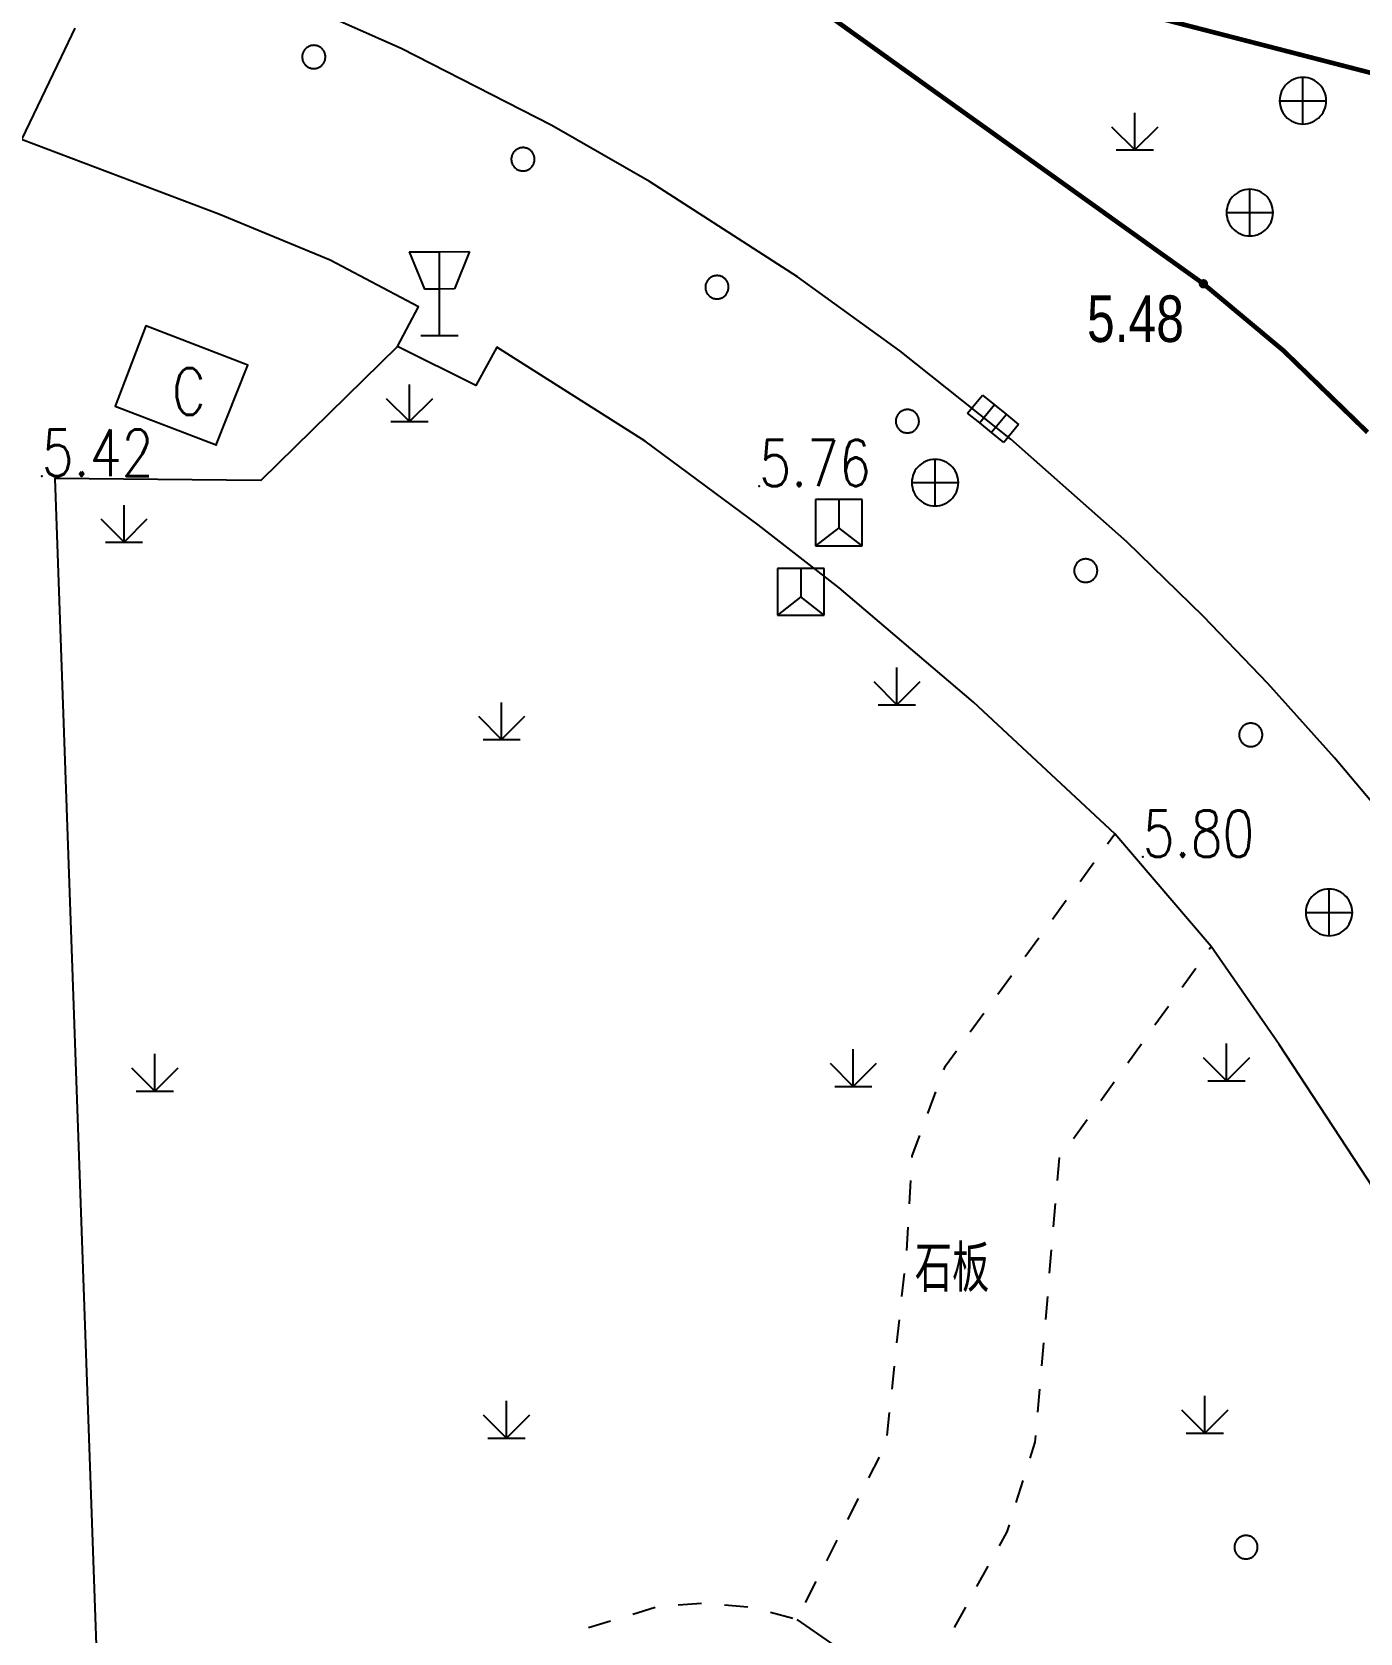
# Model space of a CAD drawing. Extents: x 500064 to 501389, y 2542464 to 2545400.
# Drawn here: x 501042.07 to 501070.59, y 2542603.67 to 2542638.05 of the extents above; entities that cross this region are included whole.
import ezdxf
from ezdxf.enums import TextEntityAlignment as Align

# ---------------------------------------------------------------- set-up
doc = ezdxf.new("R2010")
doc.units = 0
doc.header["$LTSCALE"] = 0.5
doc.linetypes.add('CENTER', pattern=[50.8, 31.75, -6.35, 6.35, -6.35])
doc.layers.get('0').update_dxf_attribs({"linetype": 'CONTINUOUS', "lineweight": 5})
doc.layers.add('GCD', color=8, linetype='CONTINUOUS')
doc.layers.add('地形图', color=8, linetype='CONTINUOUS')
doc.styles.add('HZ', font='romans.shx', dxfattribs={"width": 0.8, "bigfont": 'hztxt.shx'})
doc.styles.add('正等线体', font='')
doc.styles.get('正等线体').set_extended_font_data('FZZhongDengXian-Z07S')

# ---------------------------------------------------------------- blocks, each defined once
blk = doc.blocks.new('GC200')
at = {"linetype": 'Continuous', "const_width": 0.2, "flags": 128}
blk.add_lwpolyline([(-0.1, 0, 1), (0.1, 0, 1)], format="xyb", close=True, dxfattribs=at)

msp = doc.modelspace()

# ---------------------------------------------------------------- linework, layer by layer
at = {"layer": '地形图', "linetype": 'Continuous', "const_width": 0.1, "elevation": 5.653, "flags": 128}
for points in [[(501076.125, 2542635.803), (501057.545, 2542640.597)], [(501057.122, 2542639.873), (501067.228, 2542632.641), (501068.944, 2542631.208), (501070.754, 2542629.45)]]:
    msp.add_lwpolyline(points, dxfattribs=at)
at = {"layer": '地形图'}
for points in [[(501081.581, 2542602.166), (501081.001, 2542604.048), (501080.156, 2542606.169), (501079.364, 2542607.972), (501079.02, 2542608.711), (501077.681, 2542611.36), (501076.602, 2542613.288), (501075.554, 2542615.018), (501074.786, 2542616.208), (501073.838, 2542617.599), (501072.988, 2542618.779), (501072.059, 2542620.005), (501071.076, 2542621.235), (501070.044, 2542622.46), (501068.614, 2542624.056), (501067.232, 2542625.496), (501065.582, 2542627.099), (501063.092, 2542629.305), (501060.711, 2542631.202), (501058.513, 2542632.79), (501055.331, 2542634.839), (501053.238, 2542636.042), (501049.999, 2542637.696), (501047.383, 2542638.861)], [(501042.993, 2542638.13), (501042.697, 2542637.512), (501041.85, 2542635.743)], [(501048.12, 2542637.263), (501048.136, 2542637.263), (501048.151, 2542637.264), (501048.167, 2542637.266), (501048.182, 2542637.269), (501048.198, 2542637.274), (501048.212, 2542637.279), (501048.227, 2542637.285), (501048.241, 2542637.292), (501048.255, 2542637.299), (501048.268, 2542637.308), (501048.28, 2542637.318), (501048.292, 2542637.328), (501048.303, 2542637.339), (501048.314, 2542637.35), (501048.324, 2542637.363), (501048.333, 2542637.375), (501048.341, 2542637.389), (501048.348, 2542637.403), (501048.355, 2542637.417), (501048.36, 2542637.432), (501048.365, 2542637.447), (501048.369, 2542637.462), (501048.371, 2542637.477), (501048.373, 2542637.493), (501048.374, 2542637.509), (501048.374, 2542637.524), (501048.372, 2542637.54), (501048.37, 2542637.556), (501048.367, 2542637.571), (501048.363, 2542637.586), (501048.358, 2542637.601), (501048.352, 2542637.616), (501048.345, 2542637.63), (501048.337, 2542637.643), (501048.328, 2542637.656), (501048.319, 2542637.669), (501048.309, 2542637.681), (501048.298, 2542637.692), (501048.286, 2542637.703), (501048.274, 2542637.713), (501048.261, 2542637.722), (501048.248, 2542637.73), (501048.234, 2542637.737), (501048.219, 2542637.744), (501048.205, 2542637.749), (501048.19, 2542637.754), (501048.174, 2542637.757), (501048.159, 2542637.76), (501048.143, 2542637.762), (501048.128, 2542637.763), (501048.112, 2542637.762), (501048.096, 2542637.761), (501048.081, 2542637.759), (501048.065, 2542637.756), (501048.05, 2542637.751), (501048.035, 2542637.746), (501048.021, 2542637.74), (501048.007, 2542637.733), (501047.993, 2542637.726), (501047.98, 2542637.717), (501047.967, 2542637.708), (501047.955, 2542637.697), (501047.944, 2542637.686), (501047.934, 2542637.675), (501047.924, 2542637.663), (501047.915, 2542637.65), (501047.907, 2542637.636), (501047.899, 2542637.622), (501047.893, 2542637.608), (501047.887, 2542637.593), (501047.883, 2542637.578), (501047.879, 2542637.563), (501047.876, 2542637.548), (501047.875, 2542637.532), (501047.874, 2542637.516), (501047.874, 2542637.501), (501047.875, 2542637.485), (501047.878, 2542637.469), (501047.881, 2542637.454), (501047.885, 2542637.439), (501047.89, 2542637.424), (501047.896, 2542637.41), (501047.903, 2542637.395), (501047.911, 2542637.382), (501047.919, 2542637.369), (501047.929, 2542637.356), (501047.939, 2542637.344), (501047.95, 2542637.333), (501047.962, 2542637.322), (501047.974, 2542637.313), (501047.987, 2542637.304), (501048, 2542637.295), (501048.014, 2542637.288), (501048.028, 2542637.282), (501048.043, 2542637.276), (501048.058, 2542637.271), (501048.073, 2542637.268), (501048.089, 2542637.265), (501048.104, 2542637.263), (501048.12, 2542637.263)], [(501069.365, 2542636.072), (501069.417, 2542636.075), (501069.469, 2542636.083), (501069.519, 2542636.097), (501069.568, 2542636.116), (501069.615, 2542636.139), (501069.659, 2542636.168), (501069.699, 2542636.201), (501069.736, 2542636.238), (501069.769, 2542636.279), (501069.798, 2542636.322), (501069.821, 2542636.369), (501069.84, 2542636.418), (501069.854, 2542636.468), (501069.862, 2542636.52), (501069.865, 2542636.572), (501069.862, 2542636.625), (501069.854, 2542636.676), (501069.84, 2542636.727), (501069.821, 2542636.776), (501069.798, 2542636.822), (501069.769, 2542636.866), (501069.736, 2542636.907), (501069.699, 2542636.944), (501069.659, 2542636.977), (501069.615, 2542637.005), (501069.568, 2542637.029), (501069.519, 2542637.048), (501069.469, 2542637.061), (501069.417, 2542637.07), (501069.365, 2542637.072), (501069.312, 2542637.07), (501069.261, 2542637.061), (501069.21, 2542637.048), (501069.161, 2542637.029), (501069.115, 2542637.005), (501069.071, 2542636.977), (501069.03, 2542636.944), (501068.993, 2542636.907), (501068.96, 2542636.866), (501068.932, 2542636.822), (501068.908, 2542636.776), (501068.889, 2542636.727), (501068.875, 2542636.676), (501068.867, 2542636.625), (501068.865, 2542636.572), (501068.867, 2542636.52), (501068.875, 2542636.468), (501068.889, 2542636.418), (501068.908, 2542636.369), (501068.932, 2542636.322), (501068.96, 2542636.279), (501068.993, 2542636.238), (501069.03, 2542636.201), (501069.071, 2542636.168), (501069.115, 2542636.139), (501069.161, 2542636.116), (501069.21, 2542636.097), (501069.261, 2542636.083), (501069.312, 2542636.075), (501069.365, 2542636.072)], [(501069.365, 2542636.072), (501069.365, 2542636.572), (501069.365, 2542637.072)], [(501068.865, 2542636.572), (501069.365, 2542636.572), (501069.865, 2542636.572)], [(501065.755, 2542635.515), (501065.755, 2542636.315)], [(501085.175, 2542533.591), (501083.992, 2542541.744), (501082.96, 2542550.195), (501081.819, 2542558.298), (501080.177, 2542569.794), (501079.058, 2542583.807), (501078.426, 2542589.933), (501076.909, 2542600.133), (501075.818, 2542604.109), (501072.786, 2542610.312), (501068.854, 2542616.307), (501067.394, 2542618.406), (501065.324, 2542620.828), (501062.294, 2542623.654), (501059.408, 2542626.111), (501057.667, 2542627.468), (501055.241, 2542629.261), (501052.057, 2542631.279), (501051.606, 2542630.457), (501049.918, 2542631.296), (501050.376, 2542632.146), (501048.473, 2542633.148), (501046.086, 2542634.138), (501041.85, 2542635.743)], [(501065.255, 2542636.015), (501065.755, 2542635.515)], [(501065.755, 2542635.515), (501066.255, 2542636.015)], [(501052.611, 2542635.065), (501052.627, 2542635.066), (501052.643, 2542635.067), (501052.658, 2542635.069), (501052.674, 2542635.072), (501052.689, 2542635.076), (501052.704, 2542635.082), (501052.718, 2542635.088), (501052.732, 2542635.095), (501052.746, 2542635.102), (501052.759, 2542635.111), (501052.772, 2542635.12), (501052.784, 2542635.131), (501052.795, 2542635.142), (501052.805, 2542635.153), (501052.815, 2542635.165), (501052.824, 2542635.178), (501052.832, 2542635.192), (501052.84, 2542635.206), (501052.846, 2542635.22), (501052.852, 2542635.235), (501052.856, 2542635.25), (501052.86, 2542635.265), (501052.863, 2542635.28), (501052.864, 2542635.296), (501052.865, 2542635.312), (501052.865, 2542635.327), (501052.864, 2542635.343), (501052.862, 2542635.359), (501052.858, 2542635.374), (501052.854, 2542635.389), (501052.849, 2542635.404), (501052.843, 2542635.418), (501052.836, 2542635.433), (501052.828, 2542635.446), (501052.82, 2542635.459), (501052.81, 2542635.472), (501052.8, 2542635.484), (501052.789, 2542635.495), (501052.778, 2542635.506), (501052.765, 2542635.515), (501052.752, 2542635.524), (501052.739, 2542635.533), (501052.725, 2542635.54), (501052.711, 2542635.546), (501052.696, 2542635.552), (501052.681, 2542635.557), (501052.666, 2542635.56), (501052.65, 2542635.563), (501052.635, 2542635.565), (501052.619, 2542635.565), (501052.603, 2542635.565), (501052.588, 2542635.564), (501052.572, 2542635.562), (501052.557, 2542635.558), (501052.542, 2542635.554), (501052.527, 2542635.549), (501052.512, 2542635.543), (501052.498, 2542635.536), (501052.485, 2542635.528), (501052.471, 2542635.52), (501052.459, 2542635.51), (501052.447, 2542635.5), (501052.436, 2542635.489), (501052.425, 2542635.478), (501052.415, 2542635.465), (501052.406, 2542635.453), (501052.398, 2542635.439), (501052.391, 2542635.425), (501052.384, 2542635.411), (501052.379, 2542635.396), (501052.374, 2542635.381), (501052.37, 2542635.366), (501052.368, 2542635.35), (501052.366, 2542635.335), (501052.365, 2542635.319), (501052.366, 2542635.303), (501052.367, 2542635.288), (501052.369, 2542635.272), (501052.372, 2542635.257), (501052.376, 2542635.242), (501052.381, 2542635.227), (501052.387, 2542635.212), (501052.394, 2542635.198), (501052.402, 2542635.185), (501052.411, 2542635.172), (501052.42, 2542635.159), (501052.43, 2542635.147), (501052.441, 2542635.136), (501052.453, 2542635.125), (501052.465, 2542635.115), (501052.478, 2542635.106), (501052.492, 2542635.098), (501052.505, 2542635.091), (501052.52, 2542635.084), (501052.534, 2542635.079), (501052.549, 2542635.074), (501052.565, 2542635.071), (501052.58, 2542635.068), (501052.596, 2542635.066), (501052.611, 2542635.065)], [(501065.355, 2542635.515), (501065.755, 2542635.515), (501066.155, 2542635.515)], [(501068.224, 2542633.67), (501068.276, 2542633.673), (501068.328, 2542633.681), (501068.379, 2542633.695), (501068.427, 2542633.713), (501068.474, 2542633.737), (501068.518, 2542633.766), (501068.559, 2542633.799), (501068.596, 2542633.836), (501068.629, 2542633.876), (501068.657, 2542633.92), (501068.681, 2542633.967), (501068.7, 2542634.016), (501068.713, 2542634.066), (501068.721, 2542634.118), (501068.724, 2542634.17), (501068.721, 2542634.222), (501068.713, 2542634.274), (501068.7, 2542634.325), (501068.681, 2542634.373), (501068.657, 2542634.42), (501068.629, 2542634.464), (501068.596, 2542634.505), (501068.559, 2542634.542), (501068.518, 2542634.575), (501068.474, 2542634.603), (501068.427, 2542634.627), (501068.379, 2542634.646), (501068.328, 2542634.659), (501068.276, 2542634.667), (501068.224, 2542634.67), (501068.172, 2542634.667), (501068.12, 2542634.659), (501068.069, 2542634.646), (501068.021, 2542634.627), (501067.974, 2542634.603), (501067.93, 2542634.575), (501067.889, 2542634.542), (501067.852, 2542634.505), (501067.819, 2542634.464), (501067.791, 2542634.42), (501067.767, 2542634.373), (501067.748, 2542634.325), (501067.735, 2542634.274), (501067.727, 2542634.222), (501067.724, 2542634.17), (501067.727, 2542634.118), (501067.735, 2542634.066), (501067.748, 2542634.016), (501067.767, 2542633.967), (501067.791, 2542633.92), (501067.819, 2542633.876), (501067.852, 2542633.836), (501067.889, 2542633.799), (501067.93, 2542633.766), (501067.974, 2542633.737), (501068.021, 2542633.713), (501068.069, 2542633.695), (501068.12, 2542633.681), (501068.172, 2542633.673), (501068.224, 2542633.67)], [(501068.224, 2542633.67), (501068.224, 2542634.17), (501068.224, 2542634.67)], [(501067.724, 2542634.17), (501068.224, 2542634.17), (501068.724, 2542634.17)], [(501050.17, 2542633.327), (501050.82, 2542633.329), (501051.47, 2542633.331)], [(501050.17, 2542633.327), (501050.498, 2542632.528)], [(501050.826, 2542631.529), (501050.823, 2542632.529), (501050.82, 2542633.329)], [(501051.47, 2542633.331), (501051.148, 2542632.53)], [(501056.788, 2542632.316), (501056.804, 2542632.317), (501056.82, 2542632.319), (501056.835, 2542632.322), (501056.85, 2542632.325), (501056.865, 2542632.33), (501056.88, 2542632.336), (501056.894, 2542632.342), (501056.908, 2542632.35), (501056.921, 2542632.358), (501056.934, 2542632.367), (501056.946, 2542632.377), (501056.958, 2542632.388), (501056.969, 2542632.399), (501056.979, 2542632.411), (501056.988, 2542632.424), (501056.997, 2542632.437), (501057.004, 2542632.451), (501057.011, 2542632.465), (501057.017, 2542632.479), (501057.022, 2542632.494), (501057.026, 2542632.509), (501057.029, 2542632.525), (501057.031, 2542632.54), (501057.033, 2542632.556), (501057.033, 2542632.572), (501057.032, 2542632.587), (501057.03, 2542632.603), (501057.027, 2542632.618), (501057.023, 2542632.634), (501057.019, 2542632.649), (501057.013, 2542632.663), (501057.007, 2542632.678), (501056.999, 2542632.691), (501056.991, 2542632.705), (501056.982, 2542632.718), (501056.972, 2542632.73), (501056.961, 2542632.741), (501056.95, 2542632.752), (501056.938, 2542632.762), (501056.925, 2542632.772), (501056.912, 2542632.78), (501056.898, 2542632.788), (501056.884, 2542632.795), (501056.87, 2542632.801), (501056.855, 2542632.806), (501056.84, 2542632.81), (501056.824, 2542632.813), (501056.809, 2542632.815), (501056.793, 2542632.816), (501056.777, 2542632.816), (501056.762, 2542632.815), (501056.746, 2542632.813), (501056.731, 2542632.811), (501056.715, 2542632.807), (501056.7, 2542632.802), (501056.686, 2542632.797), (501056.671, 2542632.79), (501056.658, 2542632.783), (501056.644, 2542632.774), (501056.631, 2542632.765), (501056.619, 2542632.755), (501056.608, 2542632.745), (501056.597, 2542632.733), (501056.587, 2542632.721), (501056.577, 2542632.709), (501056.569, 2542632.696), (501056.561, 2542632.682), (501056.554, 2542632.668), (501056.548, 2542632.653), (501056.543, 2542632.638), (501056.539, 2542632.623), (501056.536, 2542632.608), (501056.534, 2542632.592), (501056.533, 2542632.576), (501056.533, 2542632.561), (501056.534, 2542632.545), (501056.535, 2542632.529), (501056.538, 2542632.514), (501056.542, 2542632.499), (501056.547, 2542632.484), (501056.552, 2542632.469), (501056.559, 2542632.455), (501056.566, 2542632.441), (501056.575, 2542632.428), (501056.584, 2542632.415), (501056.594, 2542632.403), (501056.604, 2542632.391), (501056.616, 2542632.38), (501056.628, 2542632.37), (501056.64, 2542632.361), (501056.654, 2542632.352), (501056.667, 2542632.345), (501056.681, 2542632.338), (501056.696, 2542632.332), (501056.711, 2542632.327), (501056.726, 2542632.323), (501056.741, 2542632.32), (501056.757, 2542632.318), (501056.773, 2542632.316), (501056.788, 2542632.316)], [(501050.823, 2542632.529), (501050.498, 2542632.528)], [(501051.148, 2542632.53), (501050.823, 2542632.529)], [(501049.918, 2542631.296), (501046.989, 2542628.418), (501042.56, 2542628.458), (501043.607, 2542598.958), (501043.748, 2542596.208), (501046.353, 2542554.055)], [(501050.426, 2542631.528), (501050.826, 2542631.529), (501051.226, 2542631.531)], [(501049.679, 2542630.181), (501050.179, 2542629.681)], [(501050.179, 2542629.681), (501050.179, 2542630.481)], [(501050.179, 2542629.681), (501050.679, 2542630.181)], [(501062.165, 2542629.865), (501062.482, 2542630.252)], [(501062.482, 2542630.252), (501062.741, 2542630.04), (501062.997, 2542629.831), (501063.256, 2542629.619)], [(501060.873, 2542629.44), (501060.889, 2542629.44), (501060.905, 2542629.442), (501060.92, 2542629.445), (501060.936, 2542629.448), (501060.951, 2542629.453), (501060.965, 2542629.458), (501060.98, 2542629.465), (501060.994, 2542629.472), (501061.007, 2542629.48), (501061.02, 2542629.489), (501061.032, 2542629.499), (501061.044, 2542629.509), (501061.055, 2542629.52), (501061.065, 2542629.532), (501061.075, 2542629.545), (501061.083, 2542629.558), (501061.091, 2542629.571), (501061.098, 2542629.585), (501061.104, 2542629.6), (501061.11, 2542629.615), (501061.114, 2542629.63), (501061.117, 2542629.645), (501061.119, 2542629.661), (501061.121, 2542629.676), (501061.121, 2542629.692), (501061.12, 2542629.708), (501061.119, 2542629.723), (501061.116, 2542629.739), (501061.113, 2542629.754), (501061.108, 2542629.769), (501061.103, 2542629.784), (501061.096, 2542629.798), (501061.089, 2542629.812), (501061.081, 2542629.826), (501061.072, 2542629.839), (501061.062, 2542629.851), (501061.052, 2542629.863), (501061.04, 2542629.874), (501061.029, 2542629.884), (501061.016, 2542629.893), (501061.003, 2542629.902), (501060.989, 2542629.91), (501060.975, 2542629.917), (501060.961, 2542629.923), (501060.946, 2542629.928), (501060.931, 2542629.932), (501060.916, 2542629.936), (501060.9, 2542629.938), (501060.884, 2542629.939), (501060.869, 2542629.94), (501060.853, 2542629.939), (501060.837, 2542629.937), (501060.822, 2542629.935), (501060.807, 2542629.931), (501060.792, 2542629.927), (501060.777, 2542629.921), (501060.762, 2542629.915), (501060.749, 2542629.908), (501060.735, 2542629.9), (501060.722, 2542629.891), (501060.71, 2542629.881), (501060.698, 2542629.87), (501060.687, 2542629.859), (501060.677, 2542629.847), (501060.667, 2542629.835), (501060.659, 2542629.822), (501060.651, 2542629.808), (501060.644, 2542629.794), (501060.638, 2542629.78), (501060.633, 2542629.765), (501060.628, 2542629.75), (501060.625, 2542629.734), (501060.623, 2542629.719), (501060.621, 2542629.703), (501060.621, 2542629.687), (501060.622, 2542629.672), (501060.623, 2542629.656), (501060.626, 2542629.641), (501060.63, 2542629.625), (501060.634, 2542629.61), (501060.639, 2542629.595), (501060.646, 2542629.581), (501060.653, 2542629.567), (501060.661, 2542629.554), (501060.67, 2542629.541), (501060.68, 2542629.529), (501060.69, 2542629.517), (501060.702, 2542629.506), (501060.714, 2542629.496), (501060.726, 2542629.486), (501060.739, 2542629.477), (501060.753, 2542629.469), (501060.767, 2542629.463), (501060.781, 2542629.456), (501060.796, 2542629.451), (501060.811, 2542629.447), (501060.827, 2542629.444), (501060.842, 2542629.441), (501060.858, 2542629.44), (501060.873, 2542629.44)], [(501062.94, 2542629.232), (501062.68, 2542629.444), (501062.425, 2542629.653), (501062.165, 2542629.865)], [(501062.741, 2542630.04), (501062.425, 2542629.653)], [(501062.997, 2542629.831), (501062.68, 2542629.444)], [(501049.779, 2542629.681), (501050.179, 2542629.681), (501050.579, 2542629.681)], [(501063.256, 2542629.619), (501062.94, 2542629.232)], [(501061.467, 2542627.871), (501061.519, 2542627.873), (501061.571, 2542627.882), (501061.621, 2542627.895), (501061.67, 2542627.914), (501061.717, 2542627.938), (501061.761, 2542627.966), (501061.801, 2542627.999), (501061.838, 2542628.036), (501061.871, 2542628.077), (501061.9, 2542628.121), (501061.923, 2542628.167), (501061.942, 2542628.216), (501061.956, 2542628.267), (501061.964, 2542628.318), (501061.967, 2542628.371), (501061.964, 2542628.423), (501061.956, 2542628.475), (501061.942, 2542628.525), (501061.923, 2542628.574), (501061.9, 2542628.621), (501061.871, 2542628.664), (501061.838, 2542628.705), (501061.801, 2542628.742), (501061.761, 2542628.775), (501061.717, 2542628.804), (501061.67, 2542628.827), (501061.621, 2542628.846), (501061.571, 2542628.86), (501061.519, 2542628.868), (501061.467, 2542628.871), (501061.414, 2542628.868), (501061.363, 2542628.86), (501061.312, 2542628.846), (501061.263, 2542628.827), (501061.217, 2542628.804), (501061.173, 2542628.775), (501061.132, 2542628.742), (501061.095, 2542628.705), (501061.062, 2542628.664), (501061.034, 2542628.621), (501061.01, 2542628.574), (501060.991, 2542628.525), (501060.978, 2542628.475), (501060.969, 2542628.423), (501060.967, 2542628.371), (501060.969, 2542628.318), (501060.978, 2542628.267), (501060.991, 2542628.216), (501061.01, 2542628.167), (501061.034, 2542628.121), (501061.062, 2542628.077), (501061.095, 2542628.036), (501061.132, 2542627.999), (501061.173, 2542627.966), (501061.217, 2542627.938), (501061.263, 2542627.914), (501061.312, 2542627.895), (501061.363, 2542627.882), (501061.414, 2542627.873), (501061.467, 2542627.871)], [(501061.467, 2542627.871), (501061.467, 2542628.371), (501061.467, 2542628.871)], [(501060.967, 2542628.371), (501061.467, 2542628.371), (501061.967, 2542628.371)], [(501044.049, 2542627.09), (501044.049, 2542627.89)], [(501058.9, 2542628.01), (501058.9, 2542627.01)], [(501059.9, 2542628.01), (501059.4, 2542628.01), (501058.9, 2542628.01)], [(501059.4, 2542628.01), (501059.4, 2542627.401)], [(501059.9, 2542627.01), (501059.9, 2542628.01)], [(501043.549, 2542627.59), (501044.049, 2542627.09)], [(501044.049, 2542627.09), (501044.549, 2542627.59)], [(501043.649, 2542627.09), (501044.049, 2542627.09), (501044.449, 2542627.09)], [(501059.4, 2542627.401), (501058.9, 2542627.01)], [(501059.9, 2542627.01), (501059.4, 2542627.401)], [(501058.9, 2542627.01), (501059.9, 2542627.01)], [(501058.082, 2542626.527), (501058.082, 2542625.527)], [(501059.082, 2542626.527), (501058.582, 2542626.527), (501058.082, 2542626.527)], [(501058.582, 2542626.527), (501058.582, 2542625.919)], [(501059.082, 2542625.527), (501059.082, 2542626.527)], [(501064.694, 2542626.231), (501064.71, 2542626.231), (501064.725, 2542626.232), (501064.741, 2542626.234), (501064.756, 2542626.237), (501064.771, 2542626.241), (501064.786, 2542626.246), (501064.801, 2542626.252), (501064.815, 2542626.258), (501064.829, 2542626.266), (501064.842, 2542626.274), (501064.855, 2542626.284), (501064.867, 2542626.294), (501064.878, 2542626.304), (501064.889, 2542626.316), (501064.899, 2542626.328), (501064.908, 2542626.341), (501064.917, 2542626.354), (501064.924, 2542626.368), (501064.931, 2542626.382), (501064.936, 2542626.397), (501064.941, 2542626.412), (501064.945, 2542626.427), (501064.948, 2542626.442), (501064.95, 2542626.458), (501064.951, 2542626.474), (501064.951, 2542626.489), (501064.95, 2542626.505), (501064.948, 2542626.521), (501064.945, 2542626.536), (501064.941, 2542626.551), (501064.936, 2542626.566), (501064.93, 2542626.581), (501064.924, 2542626.595), (501064.916, 2542626.609), (501064.907, 2542626.622), (501064.898, 2542626.634), (501064.888, 2542626.647), (501064.877, 2542626.658), (501064.866, 2542626.669), (501064.854, 2542626.679), (501064.841, 2542626.688), (501064.828, 2542626.696), (501064.814, 2542626.704), (501064.8, 2542626.71), (501064.785, 2542626.716), (501064.77, 2542626.721), (501064.755, 2542626.725), (501064.74, 2542626.728), (501064.724, 2542626.73), (501064.708, 2542626.731), (501064.693, 2542626.731), (501064.677, 2542626.73), (501064.661, 2542626.728), (501064.646, 2542626.725), (501064.631, 2542626.721), (501064.616, 2542626.716), (501064.601, 2542626.71), (501064.587, 2542626.703), (501064.573, 2542626.696), (501064.56, 2542626.687), (501064.547, 2542626.678), (501064.535, 2542626.668), (501064.524, 2542626.657), (501064.513, 2542626.646), (501064.503, 2542626.633), (501064.494, 2542626.621), (501064.486, 2542626.607), (501064.478, 2542626.594), (501064.471, 2542626.579), (501064.466, 2542626.565), (501064.461, 2542626.55), (501064.457, 2542626.535), (501064.454, 2542626.519), (501064.452, 2542626.504), (501064.451, 2542626.488), (501064.451, 2542626.472), (501064.452, 2542626.457), (501064.454, 2542626.441), (501064.457, 2542626.426), (501064.461, 2542626.41), (501064.466, 2542626.396), (501064.472, 2542626.381), (501064.479, 2542626.367), (501064.486, 2542626.353), (501064.495, 2542626.34), (501064.504, 2542626.327), (501064.514, 2542626.315), (501064.525, 2542626.304), (501064.536, 2542626.293), (501064.548, 2542626.283), (501064.561, 2542626.274), (501064.574, 2542626.265), (501064.588, 2542626.258), (501064.602, 2542626.251), (501064.617, 2542626.245), (501064.632, 2542626.241), (501064.647, 2542626.237), (501064.663, 2542626.234), (501064.678, 2542626.232), (501064.694, 2542626.231)], [(501058.582, 2542625.919), (501058.082, 2542625.527)], [(501059.082, 2542625.527), (501058.582, 2542625.919)], [(501058.082, 2542625.527), (501059.082, 2542625.527)], [(501060.647, 2542623.601), (501060.647, 2542624.401)], [(501060.147, 2542624.101), (501060.647, 2542623.601)], [(501060.647, 2542623.601), (501061.147, 2542624.101)], [(501052.158, 2542622.852), (501052.158, 2542623.652)], [(501051.658, 2542623.352), (501052.158, 2542622.852)], [(501052.158, 2542622.852), (501052.658, 2542623.352)], [(501060.247, 2542623.601), (501060.647, 2542623.601), (501061.047, 2542623.601)], [(501068.238, 2542622.704), (501068.254, 2542622.704), (501068.27, 2542622.705), (501068.285, 2542622.707), (501068.301, 2542622.71), (501068.316, 2542622.714), (501068.331, 2542622.719), (501068.345, 2542622.725), (501068.36, 2542622.732), (501068.373, 2542622.739), (501068.387, 2542622.748), (501068.399, 2542622.757), (501068.411, 2542622.767), (501068.423, 2542622.778), (501068.433, 2542622.789), (501068.443, 2542622.801), (501068.453, 2542622.814), (501068.461, 2542622.827), (501068.468, 2542622.841), (501068.475, 2542622.855), (501068.481, 2542622.87), (501068.486, 2542622.885), (501068.49, 2542622.9), (501068.492, 2542622.916), (501068.494, 2542622.931), (501068.495, 2542622.947), (501068.495, 2542622.963), (501068.494, 2542622.978), (501068.492, 2542622.994), (501068.489, 2542623.009), (501068.485, 2542623.024), (501068.48, 2542623.039), (501068.475, 2542623.054), (501068.468, 2542623.068), (501068.46, 2542623.082), (501068.452, 2542623.095), (501068.443, 2542623.108), (501068.433, 2542623.12), (501068.422, 2542623.131), (501068.41, 2542623.142), (501068.398, 2542623.152), (501068.385, 2542623.161), (501068.372, 2542623.17), (501068.358, 2542623.177), (501068.344, 2542623.184), (501068.33, 2542623.19), (501068.315, 2542623.194), (501068.299, 2542623.198), (501068.284, 2542623.201), (501068.268, 2542623.203), (501068.253, 2542623.204), (501068.237, 2542623.204), (501068.221, 2542623.203), (501068.206, 2542623.201), (501068.19, 2542623.198), (501068.175, 2542623.194), (501068.16, 2542623.189), (501068.146, 2542623.183), (501068.131, 2542623.177), (501068.118, 2542623.169), (501068.104, 2542623.161), (501068.092, 2542623.151), (501068.08, 2542623.141), (501068.068, 2542623.13), (501068.058, 2542623.119), (501068.048, 2542623.107), (501068.038, 2542623.094), (501068.03, 2542623.081), (501068.022, 2542623.067), (501068.016, 2542623.053), (501068.01, 2542623.038), (501068.005, 2542623.023), (501068.001, 2542623.008), (501067.998, 2542622.993), (501067.997, 2542622.977), (501067.996, 2542622.961), (501067.996, 2542622.946), (501067.997, 2542622.93), (501067.999, 2542622.914), (501068.002, 2542622.899), (501068.006, 2542622.884), (501068.01, 2542622.869), (501068.016, 2542622.854), (501068.023, 2542622.84), (501068.031, 2542622.826), (501068.039, 2542622.813), (501068.048, 2542622.8), (501068.058, 2542622.788), (501068.069, 2542622.777), (501068.081, 2542622.766), (501068.093, 2542622.756), (501068.106, 2542622.747), (501068.119, 2542622.739), (501068.133, 2542622.731), (501068.147, 2542622.724), (501068.161, 2542622.719), (501068.176, 2542622.714), (501068.192, 2542622.71), (501068.207, 2542622.707), (501068.223, 2542622.705), (501068.238, 2542622.704)], [(501051.758, 2542622.852), (501052.158, 2542622.852), (501052.558, 2542622.852)], [(501065.168, 2542620.614), (501065.324, 2542620.828)], [(501064.578, 2542619.806), (501064.873, 2542620.21)], [(501069.927, 2542618.641), (501069.979, 2542618.644), (501070.031, 2542618.652), (501070.081, 2542618.665), (501070.13, 2542618.684), (501070.177, 2542618.708), (501070.221, 2542618.736), (501070.261, 2542618.769), (501070.298, 2542618.806), (501070.331, 2542618.847), (501070.36, 2542618.891), (501070.383, 2542618.938), (501070.402, 2542618.986), (501070.416, 2542619.037), (501070.424, 2542619.089), (501070.427, 2542619.141), (501070.424, 2542619.193), (501070.416, 2542619.245), (501070.402, 2542619.295), (501070.383, 2542619.344), (501070.36, 2542619.391), (501070.331, 2542619.435), (501070.298, 2542619.476), (501070.261, 2542619.513), (501070.221, 2542619.545), (501070.177, 2542619.574), (501070.13, 2542619.598), (501070.081, 2542619.617), (501070.031, 2542619.63), (501069.979, 2542619.638), (501069.927, 2542619.641), (501069.875, 2542619.638), (501069.823, 2542619.63), (501069.772, 2542619.617), (501069.723, 2542619.598), (501069.677, 2542619.574), (501069.633, 2542619.545), (501069.592, 2542619.513), (501069.555, 2542619.476), (501069.522, 2542619.435), (501069.494, 2542619.391), (501069.47, 2542619.344), (501069.451, 2542619.295), (501069.438, 2542619.245), (501069.429, 2542619.193), (501069.427, 2542619.141), (501069.429, 2542619.089), (501069.438, 2542619.037), (501069.451, 2542618.986), (501069.47, 2542618.938), (501069.494, 2542618.891), (501069.522, 2542618.847), (501069.555, 2542618.806), (501069.592, 2542618.769), (501069.633, 2542618.736), (501069.677, 2542618.708), (501069.723, 2542618.684), (501069.772, 2542618.665), (501069.823, 2542618.652), (501069.875, 2542618.644), (501069.927, 2542618.641)], [(501069.927, 2542618.641), (501069.927, 2542619.141), (501069.927, 2542619.641)], [(501063.989, 2542618.998), (501064.284, 2542619.402)], [(501069.427, 2542619.141), (501069.927, 2542619.141), (501070.427, 2542619.141)], [(501063.399, 2542618.191), (501063.694, 2542618.595)], [(501067.353, 2542618.349), (501067.394, 2542618.406)], [(501066.771, 2542617.537), (501067.062, 2542617.943)], [(501062.81, 2542617.383), (501063.105, 2542617.787)], [(501066.188, 2542616.724), (501066.479, 2542617.13)], [(501062.22, 2542616.575), (501062.515, 2542616.979)], [(501044.71, 2542615.301), (501044.71, 2542616.101)], [(501059.71, 2542615.404), (501059.71, 2542616.204)], [(501061.655, 2542615.757), (501061.687, 2542615.844), (501061.926, 2542616.171)], [(501065.605, 2542615.912), (501065.896, 2542616.318)], [(501067.724, 2542615.526), (501067.724, 2542616.326)], [(501044.21, 2542615.801), (501044.71, 2542615.301)], [(501044.71, 2542615.301), (501045.21, 2542615.801)], [(501059.21, 2542615.904), (501059.71, 2542615.404)], [(501059.71, 2542615.404), (501060.21, 2542615.904)], [(501067.224, 2542616.026), (501067.724, 2542615.526)], [(501067.724, 2542615.526), (501068.224, 2542616.026)], [(501059.31, 2542615.404), (501059.71, 2542615.404), (501060.11, 2542615.404)], [(501065.022, 2542615.099), (501065.313, 2542615.505)], [(501067.324, 2542615.526), (501067.724, 2542615.526), (501068.124, 2542615.526)], [(501044.31, 2542615.301), (501044.71, 2542615.301), (501045.11, 2542615.301)], [(501061.309, 2542614.819), (501061.482, 2542615.288)], [(501064.439, 2542614.286), (501064.73, 2542614.692)], [(501060.974, 2542613.88), (501060.976, 2542613.913), (501061.137, 2542614.349)], [(501064.098, 2542613.386), (501064.139, 2542613.868), (501064.148, 2542613.88)], [(501060.916, 2542612.881), (501060.945, 2542613.38)], [(501064.012, 2542612.39), (501064.055, 2542612.888)], [(501060.858, 2542611.883), (501060.887, 2542612.382)], [(501063.926, 2542611.394), (501063.969, 2542611.892)], [(501060.754, 2542610.89), (501060.807, 2542611.387)], [(501063.841, 2542610.397), (501063.884, 2542610.895)], [(501060.647, 2542609.896), (501060.701, 2542610.393)], [(501063.755, 2542609.401), (501063.798, 2542609.899)], [(501060.541, 2542608.901), (501060.594, 2542609.398)], [(501063.67, 2542608.405), (501063.713, 2542608.903)], [(501052.261, 2542607.853), (501052.261, 2542608.653)], [(501067.261, 2542607.956), (501067.261, 2542608.756)], [(501051.761, 2542608.353), (501052.261, 2542607.853)], [(501052.261, 2542607.853), (501052.761, 2542608.353)], [(501060.434, 2542607.907), (501060.488, 2542608.404)], [(501066.761, 2542608.456), (501067.261, 2542607.956)], [(501067.261, 2542607.956), (501067.761, 2542608.456)], [(501051.861, 2542607.853), (501052.261, 2542607.853), (501052.661, 2542607.853)], [(501063.507, 2542607.422), (501063.615, 2542607.767), (501063.627, 2542607.906)], [(501066.861, 2542607.956), (501067.261, 2542607.956), (501067.661, 2542607.956)], [(501060.046, 2542606.996), (501060.273, 2542607.442)], [(501063.21, 2542606.467), (501063.358, 2542606.944)], [(501059.592, 2542606.105), (501059.819, 2542606.551)], [(501062.848, 2542605.538), (501063.013, 2542605.837), (501063.061, 2542605.99)], [(501059.138, 2542605.214), (501059.365, 2542605.66)], [(501068.146, 2542605.258), (501068.161, 2542605.259), (501068.177, 2542605.26), (501068.193, 2542605.263), (501068.208, 2542605.267), (501068.223, 2542605.271), (501068.238, 2542605.277), (501068.252, 2542605.283), (501068.266, 2542605.29), (501068.279, 2542605.299), (501068.292, 2542605.308), (501068.304, 2542605.317), (501068.316, 2542605.328), (501068.327, 2542605.339), (501068.337, 2542605.351), (501068.347, 2542605.364), (501068.355, 2542605.377), (501068.363, 2542605.39), (501068.37, 2542605.404), (501068.376, 2542605.419), (501068.381, 2542605.434), (501068.386, 2542605.449), (501068.389, 2542605.464), (501068.391, 2542605.48), (501068.392, 2542605.495), (501068.393, 2542605.511), (501068.392, 2542605.527), (501068.39, 2542605.542), (501068.388, 2542605.558), (501068.384, 2542605.573), (501068.379, 2542605.588), (501068.374, 2542605.603), (501068.367, 2542605.617), (501068.36, 2542605.631), (501068.352, 2542605.645), (501068.343, 2542605.657), (501068.333, 2542605.67), (501068.323, 2542605.681), (501068.311, 2542605.692), (501068.3, 2542605.703), (501068.287, 2542605.712), (501068.274, 2542605.721), (501068.26, 2542605.729), (501068.246, 2542605.735), (501068.232, 2542605.742), (501068.217, 2542605.747), (501068.202, 2542605.751), (501068.186, 2542605.754), (501068.171, 2542605.756), (501068.155, 2542605.758), (501068.139, 2542605.758), (501068.124, 2542605.757), (501068.108, 2542605.756), (501068.093, 2542605.753), (501068.077, 2542605.749), (501068.062, 2542605.745), (501068.048, 2542605.739), (501068.033, 2542605.733), (501068.019, 2542605.726), (501068.006, 2542605.717), (501067.993, 2542605.708), (501067.981, 2542605.699), (501067.969, 2542605.688), (501067.958, 2542605.677), (501067.948, 2542605.665), (501067.939, 2542605.652), (501067.93, 2542605.639), (501067.922, 2542605.626), (501067.915, 2542605.612), (501067.909, 2542605.597), (501067.904, 2542605.582), (501067.9, 2542605.567), (501067.896, 2542605.552), (501067.894, 2542605.536), (501067.893, 2542605.521), (501067.893, 2542605.505), (501067.893, 2542605.489), (501067.895, 2542605.474), (501067.898, 2542605.458), (501067.901, 2542605.443), (501067.906, 2542605.428), (501067.911, 2542605.413), (501067.918, 2542605.399), (501067.925, 2542605.385), (501067.933, 2542605.371), (501067.942, 2542605.359), (501067.952, 2542605.346), (501067.963, 2542605.335), (501067.974, 2542605.324), (501067.986, 2542605.313), (501067.998, 2542605.304), (501068.011, 2542605.295), (501068.025, 2542605.287), (501068.039, 2542605.28), (501068.053, 2542605.274), (501068.068, 2542605.269), (501068.083, 2542605.265), (501068.099, 2542605.262), (501068.114, 2542605.26), (501068.13, 2542605.258), (501068.146, 2542605.258)], [(501062.366, 2542604.661), (501062.607, 2542605.099)], [(501058.684, 2542604.323), (501058.911, 2542604.769)], [(501054.977, 2542604.073), (501055.456, 2542604.217)], [(501055.951, 2542604.267), (501056.449, 2542604.305)], [(501056.945, 2542604.269), (501057.443, 2542604.224)], [(501057.929, 2542604.11), (501058.412, 2542603.982)], [(501061.884, 2542603.785), (501062.125, 2542604.223)], [(501054.02, 2542603.786), (501054.498, 2542603.93)], [(501058.498, 2542603.958), (501061.017, 2542602.208)]]:
    msp.add_lwpolyline(points, dxfattribs=at)
msp.add_lwpolyline([(501046.031, 2542629.18), (501046.708, 2542630.895), (501044.518, 2542631.737), (501043.856, 2542630.016)], close=True, dxfattribs=at)
at = {"layer": '地形图', "ltscale": 10}
for p in [(501046.031, 2542629.18), (501061.467, 2542628.371), (501065.324, 2542620.828)]:
    msp.add_point(p, dxfattribs=at)
at = {"layer": '地形图', "linetype": 'CENTER'}
for p in [(501042.282, 2542628.511, 5.42), (501057.689, 2542628.292, 5.76), (501065.924, 2542620.332, 5.8)]:
    msp.add_point(p, dxfattribs=at)

# ---------------------------------------------------------------- block references
at = {"layer": '地形图', "linetype": 'Continuous'}
ref = msp.add_blockref('GC200', (501067.228, 2542632.641, 5.478), dxfattribs=dict(at, xscale=0.5, yscale=0.5, zscale=0.5))
ref.add_attrib('height', '5.48', dxfattribs={"layer": 'GCD', "linetype": 'Continuous', "height": 1, "style": '正等线体', "width": 0.8}).set_placement((501064.728, 2542631.891, 5.48), align=Align.MIDDLE_LEFT)

# ---------------------------------------------------------------- texts
at = {"layer": '地形图', "ltscale": 10, "style": 'HZ', "width": 0.8}
for s, p in [('C', (501045.079, 2542629.826)), ('5.42', (501042.282, 2542628.511)), ('5.76', (501057.689, 2542628.292)), ('5.80', (501065.924, 2542620.332)), ('石板', (501061.031, 2542610.992))]:
    msp.add_text(s, height=1, dxfattribs=at).set_placement(p)

doc.saveas('drawing.dxf')
